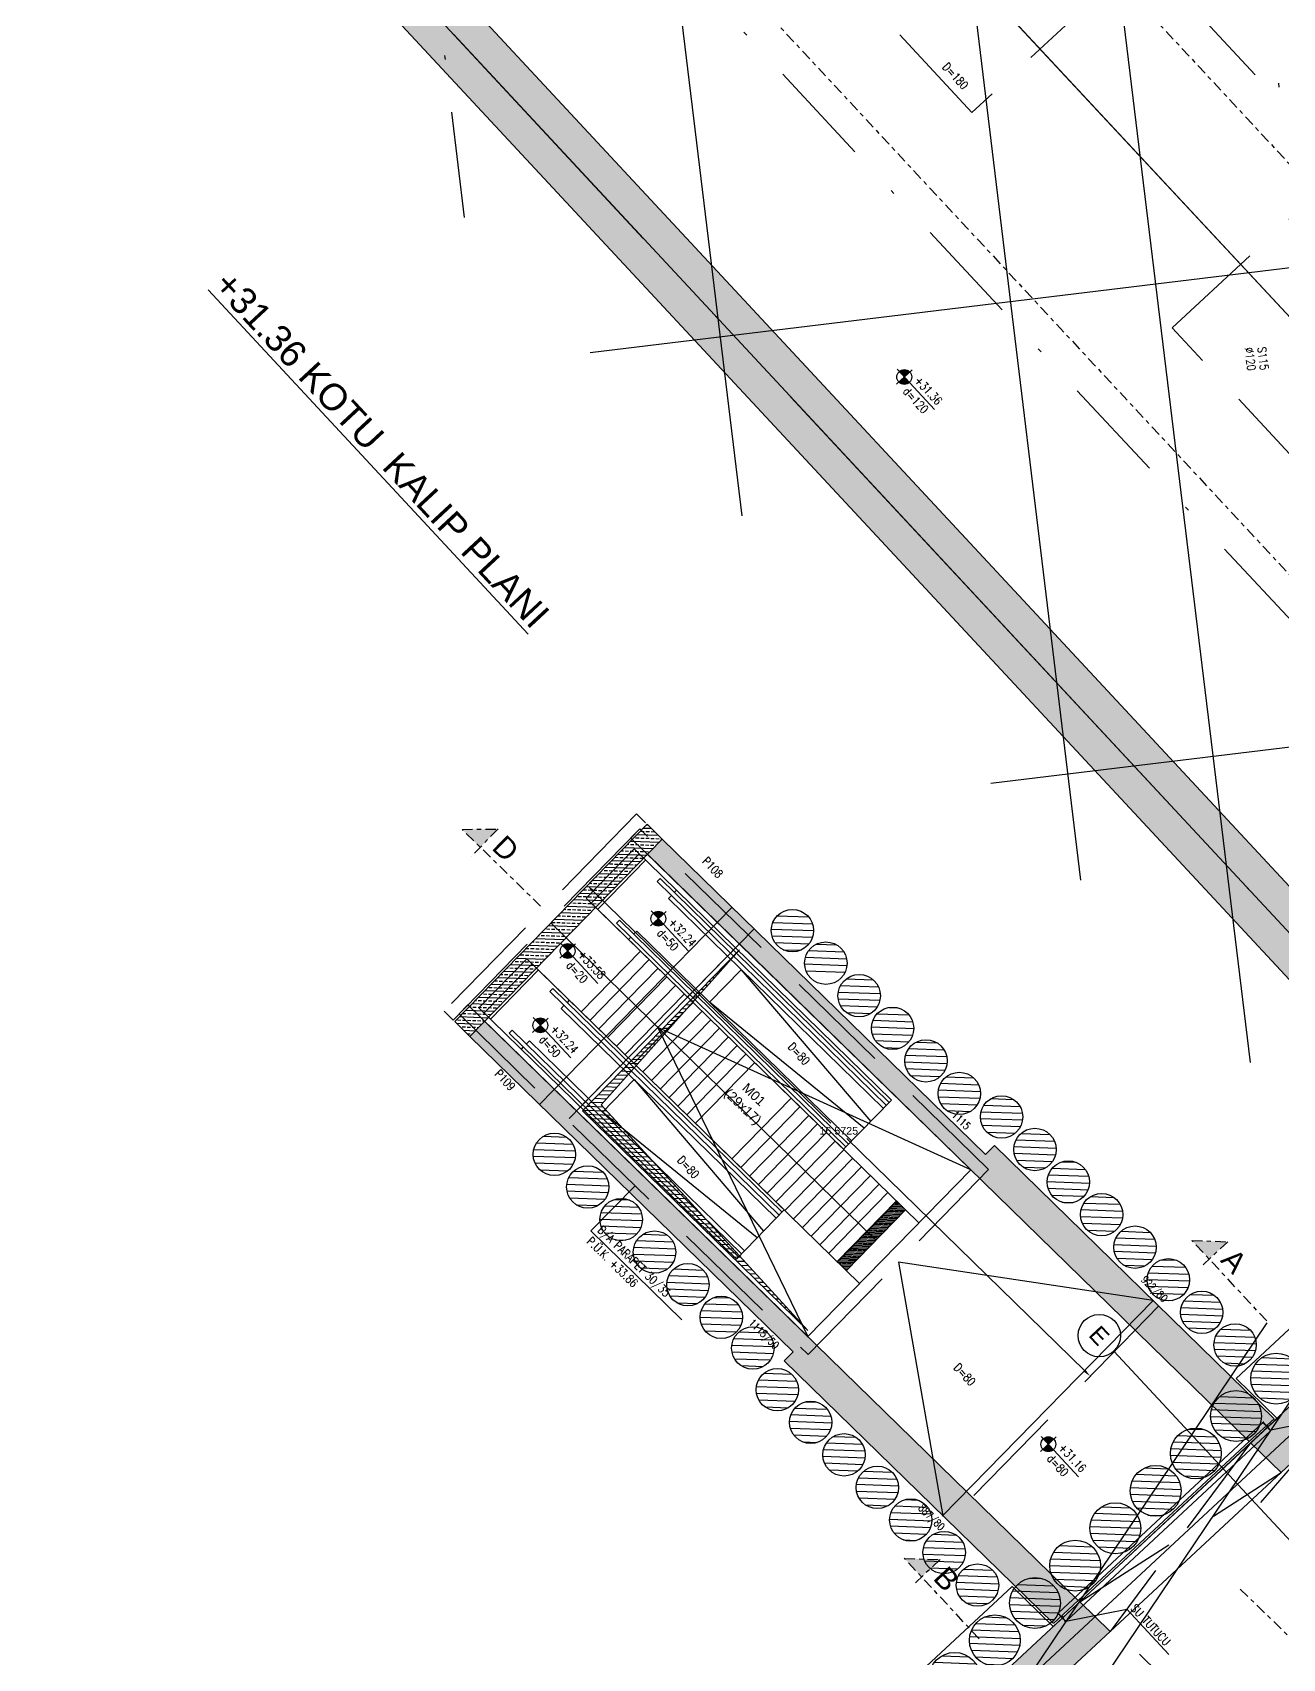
# Model space of a CAD drawing. Header units: millimetres. Extents: x 400392 to 401186, y 4543812 to 4544115.
# Drawn here: x 400437.48 to 400466.96, y 4543998.69 to 4544037.05 of the extents above; entities that cross this region are included whole.
import ezdxf
from ezdxf.enums import TextEntityAlignment as Align

# ---------------------------------------------------------------- set-up
doc = ezdxf.new("R2010")
doc.units = ezdxf.units.MM
for name, pattern in [('AKS', [3, 2.5, -0.25, 0, -0.25]), ('CENTER', [2, 1.25, -0.25, 0.25, -0.25]), ('CONTINU', [0]), ('DASHDOT2', [0.5, 0.25, -0.125, 0, -0.125]), ('HIDDEN', [0.375, 0.25, -0.125]), ('UUC-ST-KAL-I05-101-U-000$0$ACAD_ISO05W100', [33, 24, -3, 0, -3, 0, -3])]:
    doc.linetypes.add(name, pattern=pattern)
for name, color, linetype in [('aks prota', 2, 'AKS'), ('boşluk prota', 2, 'Continuous'), ('boşluk taraması prota', 252, 'Continuous'), ('caks prota', 4, 'Continuous'), ('kesit tarama prota', 252, 'Continuous'), ('kiriş prota', 6, 'Continuous'), ('kolon tarama prota', 252, 'Continuous'), ('lkolon prota', 4, 'Continuous'), ('lperde prota', 4, 'Continuous'), ('merdiven prota', 2, 'Continuous'), ('not prota', 2, 'Continuous'), ('not yazısı prota', 6, 'Continuous'), ('not çizgisi prota', 4, 'Continuous'), ('perde prota', 1, 'Continuous'), ('PRT-AL-TUNEL_EKSENI', 14, 'DASHDOT2'), ('prt-s-taxis', 7, 'Continuous'), ('skesit prota', 7, 'Continuous'), ('st-s_level (kot)', 6, 'Continuous'), ('st-s_levelmark (kot işareti)', 4, 'Continuous'), ('st_s_ölçü', 4, 'Continuous'), ('taks prota', 7, 'Continuous'), ('temel prota', 6, 'Continuous'), ('tkesit prota', 7, 'Continuous'), ('tkolon prota', 6, 'Continuous'), ('tnot prota', 4, 'Continuous'), ('tperde prota', 6, 'Continuous'), ('tplan prota', 7, 'Continuous'), ('UUC-ST-KAL-I05-101-U-000$0$st_s_su tutucu', 2, 'Continuous'), ('ölçü prota', 4, 'Continuous')]:
    doc.layers.add(name, color=color, linetype=linetype)
for name, color, linetype, lineweight in [('PRT-Geo-Pile_100', 101, 'Continuous', 30), ('PRT-Geo-Pile_120', 101, 'Continuous', 30), ('PRT-Geo-Pile_No.', 151, 'Continuous', 25)]:
    doc.layers.add(name, color=color, linetype=linetype, lineweight=lineweight)
doc.styles.add('Arial', font='Arial.ttf')
doc.styles.add('OLCU', font='romanstw.shx')
doc.styles.add('prt-kd-kot', font='Arial.ttf')
doc.styles.add('PRT-MI-a_Arial', font='Arial.ttf', dxfattribs={"height": 30})
doc.styles.get("Standard").update_dxf_attribs({"font": 'Arial.ttf'})
doc.styles.add('TAKS', font='Arial Unicode.ttf')
doc.styles.add('tkolon', font='romanstw.shx')
doc.styles.add('TNOT', font='romanstw.shx', dxfattribs={"width": 0.8, "height": 250})
doc.styles.add('TSIMPLEX', font='romanstw.shx')
doc.dimstyles.new('1-50', dxfattribs={"dimtxt": 10, "dimasz": 4, "dimexe": 4, "dimexo": 8, "dimgap": 4, "dimtad": 1, "dimdec": 1, "dimrnd": 0.05, "dimzin": 9, "dimdsep": 46, "dimtxsty": 'OLCU', "dimblk1": 'OBLIQUE', "dimblk2": 'OBLIQUE', "dimsah": 1, "dimcen": 2, "dimdle": 4, "dimclrd": 4, "dimclre": 4, "dimclrt": 3, "dimadec": 1, "dimazin": 0, "dimtfac": 1, "dimtdec": 1, "dimtix": 1, "dimtmove": 2, "dimatfit": 3, "dimldrblk": 'OBLIQUE', "dimfxl": 1, "dimtvp": 1, "dimtolj": 1, "dimtzin": 1, "dimarcsym": 0})
doc.dimstyles.get("Standard").update_dxf_attribs({"dimtxt": 0.18, "dimasz": 0.18, "dimexe": 0.18, "dimexo": 0.0625, "dimgap": 0.09, "dimtad": 0, "dimtih": 1, "dimtoh": 1, "dimdec": 4, "dimzin": 0, "dimdsep": 46, "dimtxsty": 'Standard', "dimcen": 0.09, "dimadec": 0, "dimazin": 0, "dimtfac": 1, "dimtdec": 4, "dimtofl": 0, "dimtmove": 0, "dimatfit": 3, "dimfxl": 1, "dimtolj": 1, "dimtzin": 0, "dimarcsym": 0})
pattern_1 = [(357.9239939455294, (398895.2107276744, 4545103.76887262), (0.005750752628269018, 0.1586458046851806), []), (357.9239939455294, (398895.2871752339, 4545103.686674306), (0.005750752628269018, 0.1586458046851806), [0.07937499999999999, -0.03968749999999999])]
pattern_2 = [(45, (0, 0), (-11.22532015133644, 11.22532015133644), [])]

# ---------------------------------------------------------------- blocks, each defined once
blk = doc.blocks.new('_Oblique')
at = {"layer": 'st_s_ölçü', "lineweight": -2}
blk.add_line((-0.5, -0.5), (0.5, 0.5), dxfattribs=at)
blk = doc.blocks.new('PLAN_KOT')
at = {"layer": 'st-s_levelmark (kot işareti)'}
h = blk.add_hatch(color=256, dxfattribs=at)
h.paths.add_polyline_path([(0, 17.5, 0.4142135623730951), (-17.5, 0), (0, 0)])
h.paths.add_polyline_path([(17.5, 0), (0, 0), (0, -17.5, 0.4142135623730951)])
for p, q in [((105, 0), (-25, 0)), ((0, 25), (0, -25))]:
    blk.add_line(p, q, dxfattribs=at)
blk.add_circle((0, 0), 17.5, dxfattribs=at)
at = {"layer": 'st-s_level (kot)', "color": 6, "style": 'OLCU', "width": 0.8}
for tag, p in [('KOT', (22.6700442370493, 9.780006943954504)), ('DÖŞEME_KALINLIĞI', (22.6700442370493, -27.62999305603444))]:
    blk.add_attdef(tag, p, '', height=20, dxfattribs=at)
blk = doc.blocks.new('A$C5FA63770')
at = {"color": 253}
blk.add_lwpolyline([(-574.4182109265821, 260.9042390474756), (-574.4182109265821, 98.90423904751833)], dxfattribs=at)
at = {"layer": 'st_s_ölçü', "color": 252, "ltscale": 0.1}
blk.add_line((235.9810456187479, 98.90423904754334), (235.9810456187479, 260.904239047497), dxfattribs=at)
for points in [[(-574.4182109265821, 98.90423904751833), (273.9810456187362, 98.90423904741374), (273.9810456187508, 260.9042390475433), (-574.4182109265821, 260.9042390474756)], [(-574.4182109265821, 253.4042390475433), (181.2810456187726, 253.4042390475433), (181.2810456187726, 243.6542390475433), (-574.4182109265821, 243.6542390475433)], [(-574.4182109265821, 233.404239047497), (134.2810456187726, 233.404239047497), (134.2810456187653, 243.6542390475433)], [(-574.4182109265821, 168.904239047497), (-105.9189543819521, 126.4042390475902), (-105.9189543819521, 233.404239047497), (-574.4182109265821, 190.904239047497)], [(134.2810456187726, 260.9042390475433), (134.2810456187581, 253.4042390475433)], [(-574.4182109265821, 126.4042390475906), (134.2810456187726, 126.4042390475897), (134.2810456187653, 116.1542390475433)], [(-574.4182109265821, 106.4042390475443), (181.2810456187726, 106.4042390475433), (181.2810456187726, 116.1542390475433), (-574.4182109265821, 116.1542390475443)], [(134.2810456187726, 98.90423904754334), (134.2810456187581, 106.4042390475433)]]:
    blk.add_lwpolyline(points, dxfattribs=at)
blk = doc.blocks.new('Stair_Anotation')
at = {"color": 0, "style": 'PRT-MI-a_Arial'}
blk.add_attdef('M.ADI', text='', height=0.2, dxfattribs=at).set_placement((0, 0), align=Align.BOTTOM_CENTER)
blk.add_attdef('BAS.SAYI-(EN-RIHT)', text='', height=0.2, dxfattribs=at).set_placement((0, -0.07999999999999999), align=Align.TOP_CENTER)
blk = doc.blocks.new('*U135')
at = {"layer": 'PRT-Geo-Pile_100'}
blk.add_circle((0, 0), 0.5, dxfattribs=at)
at = {"layer": 'PRT-Geo-Pile_No.', "style": 'prt-kd-kot'}
blk.add_attdef('Kazık_No:', text='', height=0.2500000000000001, rotation=90, dxfattribs=at).set_placement((-0.2191336971348793, -0.7689588211889175), align=Align.MIDDLE_LEFT)
blk = doc.blocks.new('*U134')
at = {"layer": 'PRT-Geo-Pile_100'}
blk.add_circle((0, 0), 0.5, dxfattribs=at)
at = {"layer": 'PRT-Geo-Pile_No.', "style": 'prt-kd-kot'}
blk.add_attdef('Kazık_No:', text='', height=0.25, rotation=90, dxfattribs=at).set_placement((-1.819e-13, 0.6524854241902815), align=Align.MIDDLE_LEFT)
blk = doc.blocks.new('*U132')
at = {"layer": 'PRT-Geo-Pile_120'}
blk.add_circle((0, 0), 0.6, dxfattribs=at)
at = {"layer": 'PRT-Geo-Pile_No.', "style": 'prt-kd-kot'}
blk.add_attdef('Kazık_No:', text='', height=0.2500000000000001, rotation=90, dxfattribs=at).set_placement((-0.2191336971348793, -0.7689588211889175), align=Align.MIDDLE_LEFT)
blk = doc.blocks.new('kazık')
at = {"layer": 'kolon tarama prota', "transparency": 33554687}
h = blk.add_hatch(dxfattribs=at)
h.set_pattern_fill('ANSI31', color=256, scale=5)
h.set_pattern_definition(pattern_2)
edge = h.paths.add_edge_path()
edge.add_arc((157188.4160155465, 15834.25950210668), 50.00000000000001, 0, 360)
h = blk.add_hatch(dxfattribs=at)
h.set_pattern_fill('ANSI31', color=256, scale=5)
h.set_pattern_definition(pattern_2)
edge = h.paths.add_edge_path()
edge.add_arc((157298.2873831396, 15839.57763954955), 50.00000000000001, 0, 360)
h = blk.add_hatch(dxfattribs=at)
h.set_pattern_fill('ANSI31', color=256, scale=5)
h.set_pattern_definition(pattern_2)
edge = h.paths.add_edge_path()
edge.add_arc((157422.624908825, 15856.2897049099), 60.00000000000001, 0, 360)
h = blk.add_hatch(dxfattribs=at)
h.set_pattern_fill('ANSI31', color=256, scale=5)
h.set_pattern_definition(pattern_2)
edge = h.paths.add_edge_path()
edge.add_arc((156529.1878100641, 15802.35067739456), 50.00000000000001, 0, 360)
h = blk.add_hatch(dxfattribs=at)
h.set_pattern_fill('ANSI31', color=256, scale=5)
h.set_pattern_definition(pattern_2)
edge = h.paths.add_edge_path()
edge.add_arc((156639.0591776533, 15807.66881483317), 50.00000000000001, 0, 360)
h = blk.add_hatch(dxfattribs=at)
h.set_pattern_fill('ANSI31', color=256, scale=5)
h.set_pattern_definition(pattern_2)
edge = h.paths.add_edge_path()
edge.add_arc((156748.9305452463, 15812.98695227604), 50.00000000000001, 0, 360)
h = blk.add_hatch(dxfattribs=at)
h.set_pattern_fill('ANSI31', color=256, scale=5)
h.set_pattern_definition(pattern_2)
edge = h.paths.add_edge_path()
edge.add_arc((156858.8019128394, 15818.30508971891), 50.00000000000001, 0, 360)
h = blk.add_hatch(dxfattribs=at)
h.set_pattern_fill('ANSI31', color=256, scale=5)
h.set_pattern_definition(pattern_2)
edge = h.paths.add_edge_path()
edge.add_arc((156968.6732804325, 15823.62322716178), 50.00000000000001, 0, 360)
h = blk.add_hatch(dxfattribs=at)
h.set_pattern_fill('ANSI31', color=256, scale=5)
h.set_pattern_definition(pattern_2)
edge = h.paths.add_edge_path()
edge.add_arc((157078.5446479534, 15828.94136466381), 50.00000000000001, 0, 360)
h = blk.add_hatch(dxfattribs=at)
h.set_pattern_fill('ANSI31', color=256, scale=5)
h.set_pattern_definition(pattern_2)
edge = h.paths.add_edge_path()
edge.add_arc((156201.0227952838, 15756.4584743423), 50.00000000000001, 0, 360)
h = blk.add_hatch(dxfattribs=at)
h.set_pattern_fill('ANSI31', color=256, scale=5)
h.set_pattern_definition(pattern_2)
edge = h.paths.add_edge_path()
edge.add_arc((156310.8941628357, 15761.77661201432), 50.00000000000001, 0, 360)
h = blk.add_hatch(dxfattribs=at)
h.set_pattern_fill('ANSI31', color=256, scale=5)
h.set_pattern_definition(pattern_2)
edge = h.paths.add_edge_path()
edge.add_arc((156420.7655303875, 15767.09474968634), 50.00000000000001, 0, 360)
h = blk.add_hatch(dxfattribs=at)
h.set_pattern_fill('ANSI31', color=256, scale=5)
h.set_pattern_definition(pattern_2)
edge = h.paths.add_edge_path()
edge.add_arc((155871.4086925602, 15740.50406138969), 50.00000000000001, 0, 360)
h = blk.add_hatch(dxfattribs=at)
h.set_pattern_fill('ANSI31', color=256, scale=5)
h.set_pattern_definition(pattern_2)
edge = h.paths.add_edge_path()
edge.add_arc((155981.280060112, 15745.82219906169), 50.00000000000001, 0, 360)
h = blk.add_hatch(dxfattribs=at)
h.set_pattern_fill('ANSI31', color=256, scale=5)
h.set_pattern_definition(pattern_2)
edge = h.paths.add_edge_path()
edge.add_arc((156091.1514277321, 15751.14033667029), 50.00000000000001, 0, 360)
h = blk.add_hatch(dxfattribs=at)
h.set_pattern_fill('ANSI31', color=256, scale=5)
h.set_pattern_definition(pattern_2)
edge = h.paths.add_edge_path()
edge.add_arc((157422.6256311817, 15726.7737836872), 60.00000000000001, 0, 360)
h = blk.add_hatch(dxfattribs=at)
h.set_pattern_fill('ANSI31', color=256, scale=5)
h.set_pattern_definition(pattern_2)
edge = h.paths.add_edge_path()
edge.add_arc((157422.6263535384, 15597.25786246451), 60.00000000000001, 0, 360)
h = blk.add_hatch(dxfattribs=at)
h.set_pattern_fill('ANSI31', color=256, scale=5)
h.set_pattern_definition(pattern_2)
edge = h.paths.add_edge_path()
edge.add_arc((157422.6270758951, 15467.74194124182), 60.00000000000001, 0, 360)
h = blk.add_hatch(dxfattribs=at)
h.set_pattern_fill('ANSI31', color=256, scale=5)
h.set_pattern_definition(pattern_2)
edge = h.paths.add_edge_path()
edge.add_arc((157422.627798316, 15338.22601995144), 60.00000000000001, 0, 360)
h = blk.add_hatch(dxfattribs=at)
h.set_pattern_fill('ANSI31', color=256, scale=5)
h.set_pattern_definition(pattern_2)
edge = h.paths.add_edge_path()
edge.add_arc((157422.6285206727, 15208.71009872874), 60.00000000000001, 0, 360)
h = blk.add_hatch(dxfattribs=at)
h.set_pattern_fill('ANSI31', color=256, scale=5)
h.set_pattern_definition(pattern_2)
edge = h.paths.add_edge_path()
edge.add_arc((157422.6292430293, 15079.19417750605), 60.00000000000001, 0, 360)
h = blk.add_hatch(dxfattribs=at)
h.set_pattern_fill('ANSI31', color=256, scale=5)
h.set_pattern_definition(pattern_2)
edge = h.paths.add_edge_path()
edge.add_arc((156205.2162321861, 14985.69943641541), 49.99999999999999, 0, 360)
h = blk.add_hatch(dxfattribs=at)
h.set_pattern_fill('ANSI31', color=256, scale=5)
h.set_pattern_definition(pattern_2)
edge = h.paths.add_edge_path()
edge.add_arc((156315.0873810507, 14991.0220917277), 49.99999999999999, 0, 360)
h = blk.add_hatch(dxfattribs=at)
h.set_pattern_fill('ANSI31', color=256, scale=5)
h.set_pattern_definition(pattern_2)
edge = h.paths.add_edge_path()
edge.add_arc((156424.9585298471, 14996.34474710342), 49.99999999999999, 0, 360)
h = blk.add_hatch(dxfattribs=at)
h.set_pattern_fill('ANSI31', color=256, scale=5)
h.set_pattern_definition(pattern_2)
edge = h.paths.add_edge_path()
edge.add_arc((156528.8427966401, 15001.37750437851), 49.99999999999999, 0, 360)
h = blk.add_hatch(dxfattribs=at)
h.set_pattern_fill('ANSI31', color=256, scale=5)
h.set_pattern_definition(pattern_2)
edge = h.paths.add_edge_path()
edge.add_arc((156859.9073077297, 14987.38045051654), 49.99999999999999, 0, 360)
h = blk.add_hatch(dxfattribs=at)
h.set_pattern_fill('ANSI31', color=256, scale=5)
h.set_pattern_definition(pattern_2)
edge = h.paths.add_edge_path()
edge.add_arc((156969.7784565181, 14992.70310588372), 49.99999999999999, 0, 360)
h = blk.add_hatch(dxfattribs=at)
h.set_pattern_fill('ANSI31', color=256, scale=5)
h.set_pattern_definition(pattern_2)
edge = h.paths.add_edge_path()
edge.add_arc((157079.6496053066, 14998.02576125092), 49.99999999999999, 0, 360)
h = blk.add_hatch(dxfattribs=at)
h.set_pattern_fill('ANSI31', color=256, scale=5)
h.set_pattern_definition(pattern_2)
edge = h.paths.add_edge_path()
edge.add_arc((157189.5207541593, 15003.34841655042), 49.99999999999999, 0, 360)
h = blk.add_hatch(dxfattribs=at)
h.set_pattern_fill('ANSI31', color=256, scale=5)
h.set_pattern_definition(pattern_2)
edge = h.paths.add_edge_path()
edge.add_arc((157299.3919029478, 15008.67107191761), 49.99999999999999, 0, 360)
h = blk.add_hatch(dxfattribs=at)
h.set_pattern_fill('ANSI31', color=256, scale=5)
h.set_pattern_definition(pattern_2)
edge = h.paths.add_edge_path()
edge.add_arc((155875.6027858048, 14969.73147029679), 49.99999999999999, 0, 360)
h = blk.add_hatch(dxfattribs=at)
h.set_pattern_fill('ANSI31', color=256, scale=5)
h.set_pattern_definition(pattern_2)
edge = h.paths.add_edge_path()
edge.add_arc((155985.4739345972, 14975.05412566824), 49.99999999999999, 0, 360)
h = blk.add_hatch(dxfattribs=at)
h.set_pattern_fill('ANSI31', color=256, scale=5)
h.set_pattern_definition(pattern_2)
edge = h.paths.add_edge_path()
edge.add_arc((156095.3450833937, 14980.37678104396), 49.99999999999999, 0, 360)
h = blk.add_hatch(dxfattribs=at)
h.set_pattern_fill('ANSI31', color=256, scale=5)
h.set_pattern_definition(pattern_2)
edge = h.paths.add_edge_path()
edge.add_arc((156640.1650100441, 14976.73513993884), 49.99999999999999, 0, 360)
h = blk.add_hatch(dxfattribs=at)
h.set_pattern_fill('ANSI31', color=256, scale=5)
h.set_pattern_definition(pattern_2)
edge = h.paths.add_edge_path()
edge.add_arc((156750.0361589087, 14982.05779525113), 49.99999999999999, 0, 360)
h = blk.add_hatch(dxfattribs=at)
h.set_pattern_fill('ANSI31', color=256, scale=5)
h.set_pattern_definition(pattern_2)
edge = h.paths.add_edge_path()
edge.add_arc((157422.629965386, 14949.67825628335), 60.00000000000001, 0, 360)
h = blk.add_hatch(dxfattribs=at)
h.set_pattern_fill('ANSI31', color=256, scale=5)
h.set_pattern_definition(pattern_2)
edge = h.paths.add_edge_path()
edge.add_arc((157422.6306877427, 14820.16233506066), 60.00000000000001, 0, 360)
for name, p, xscale, yscale, zscale, rotation in [('*U132', (157422.6241864001, 15985.80562619602), 100, 100, 100, 270.0012000308424), ('*U134', (157078.5446479534, 15828.94136466381), 100, 100, 100, 2.771100030842411), ('*U134', (157188.4160155465, 15834.25950210668), 100, 100, 100, 2.771100030842411), ('*U134', (157298.2873831396, 15839.57763954955), 100, 100, 100, 2.771100030842411), ('*U132', (157422.624908825, 15856.2897049099), 100, 100, 100, 270.0012000308424), ('*U134', (156529.1878100641, 15802.35067739456), 100, 100, 100, 2.771100030842411), ('*U134', (156639.0591776533, 15807.66881483317), 100, 100, 100, 2.771100030842411), ('*U134', (156748.9305452463, 15812.98695227604), 100, 100, 100, 2.771100030842411), ('*U134', (156858.8019128394, 15818.30508971891), 100, 100, 100, 2.771100030842411), ('*U134', (156968.6732804325, 15823.62322716178), 100, 100, 100, 2.771100030842411), ('*U134', (156091.1514277321, 15751.14033667029), 100, 100, 100, 2.771100030842411), ('*U134', (156201.0227952838, 15756.4584743423), 100, 100, 100, 2.771100030842411), ('*U134', (156310.8941628357, 15761.77661201432), 100, 100, 100, 2.771100030842411), ('*U134', (156420.7655303875, 15767.09474968634), 100, 100, 100, 2.771100030842411), ('*U134', (155871.4086925602, 15740.50406138969), 100, 100, 100, 2.771100030842411), ('*U134', (155981.280060112, 15745.82219906169), 100, 100, 100, 2.771100030842411), ('*U132', (157422.6256311817, 15726.7737836872), 100, 100, 100, 270.0012000308424), ('*U132', (157422.6263535384, 15597.25786246451), 100, 100, 100, 270.0012000308424), ('*U132', (157422.6270758951, 15467.74194124182), 100, 100, 100, 270.0012000308424), ('*U132', (157422.627798316, 15338.22601995144), 100, 100, 100, 270.0012000308424), ('*U132', (157422.6285206727, 15208.71009872874), 100, 100, 100, 270.0012000308424), ('*U132', (157422.6292430293, 15079.19417750605), 100, 100, 100, 270.0012000308424), ('*U135', (156205.2162321861, 14985.69943641541), 99.99999999999999, 99.99999999999999, 99.99999999999999, 2.773500038880132), ('*U135', (156315.0873810507, 14991.0220917277), 99.99999999999999, 99.99999999999999, 99.99999999999999, 2.773500038880132), ('*U135', (156424.9585298471, 14996.34474710342), 99.99999999999999, 99.99999999999999, 99.99999999999999, 2.773500038880132), ('*U135', (156528.8427966401, 15001.37750437851), 99.99999999999999, 99.99999999999999, 99.99999999999999, 3.078684494750528), ('*U135', (156859.9073077297, 14987.38045051654), 99.99999999999999, 99.99999999999999, 99.99999999999999, 2.773500030842382), ('*U135', (156969.7784565181, 14992.70310588372), 99.99999999999999, 99.99999999999999, 99.99999999999999, 2.773500030842382), ('*U135', (157079.6496053066, 14998.02576125092), 99.99999999999999, 99.99999999999999, 99.99999999999999, 2.773500030842382), ('*U135', (157189.5207541593, 15003.34841655042), 99.99999999999999, 99.99999999999999, 99.99999999999999, 2.773500030842382), ('*U135', (157299.3919029478, 15008.67107191761), 99.99999999999999, 99.99999999999999, 99.99999999999999, 2.773500030842382), ('*U135', (155875.6027858048, 14969.73147029679), 99.99999999999999, 99.99999999999999, 99.99999999999999, 2.773500038880132), ('*U135', (155985.4739345972, 14975.05412566824), 99.99999999999999, 99.99999999999999, 99.99999999999999, 2.773500038880132), ('*U135', (156095.3450833937, 14980.37678104396), 99.99999999999999, 99.99999999999999, 99.99999999999999, 2.773500038880132), ('*U135', (156640.1650100441, 14976.73513993884), 99.99999999999999, 99.99999999999999, 99.99999999999999, 2.773500030842382), ('*U135', (156750.0361589087, 14982.05779525113), 99.99999999999999, 99.99999999999999, 99.99999999999999, 2.773500030842382), ('*U132', (157422.629965386, 14949.67825628335), 100, 100, 100, 270.0012000308424), ('*U132', (157422.6306877427, 14820.16233506066), 100, 100, 100, 270.0012000308424)]:
    blk.add_blockref(name, p, dxfattribs=dict(at, xscale=xscale, yscale=yscale, zscale=zscale, rotation=rotation))
blk = doc.blocks.new('*D128')
at = {"color": 0, "lineweight": -2, "transparency": 16777216}
for p, q in [((400450.5738473311, 4544016.934253518), (400450.6924473443, 4544017.055777442)), ((400450.6955467879, 4544016.801237869), (400456.3105221407, 4544011.321360855)), ((400462.2982728807, 4544005.477677564), (400456.6832975273, 4544010.957554579)), ((400462.4342124395, 4544005.359253085), (400462.5528124527, 4544005.480777008))]:
    blk.add_line(p, q, dxfattribs=at)
at = {"color": 0, "transparency": 16777216}
for points in [[(400450.7165001321, 4544016.822707787), (400450.6745934442, 4544016.779767952), (400450.5667272802, 4544016.926957933)], [(400462.3192262249, 4544005.499147482), (400462.277319537, 4544005.456207646), (400462.4270923885, 4544005.3519575)]]:
    blk.add_solid(points, dxfattribs=at)
at = {"layer": 'Defpoints', "color": 0, "transparency": 16777216}
for p in [(400450.5301945307, 4544016.889524523), (400450.5667272802, 4544016.926957933), (400462.3905596391, 4544005.31452409)]:
    blk.add_point(p, dxfattribs=at)
at = {"color": 0, "transparency": 16777216, "insert": (400456.4969098347, 4544011.139457717), "char_height": 0.18, "attachment_point": 5}
blk.add_mtext('\\A1;16.5725', dxfattribs=at)

msp = doc.modelspace()

# ---------------------------------------------------------------- hatches: boundary and pattern name
at = {"layer": 'boşluk taraması prota', "ltscale": 2}
h = msp.add_hatch(dxfattribs=at)
h.set_pattern_fill('ANSI31', color=256, scale=0.03, angle=-47.0760060544706, style=0)
h.set_pattern_definition([(357.9239939455294, (398895.2107276744, 4545103.76887262), (0.003450451576961416, 0.09518748281110834), [])])
h.paths.add_polyline_path([(400454.1523337127, 4544015.407674007), (400450.8927235049, 4544011.752906502), (400455.764304115, 4544006.427902542), (400450.4499864429, 4544011.614382057)])
at = {"layer": 'kesit tarama prota'}
h = msp.add_hatch(dxfattribs=at)
h.set_pattern_fill('ANSI33', color=253, scale=0.025, angle=-47.0760060544706)
h.set_pattern_definition(pattern_1)
h.paths.add_polyline_path([(400452.3335646284, 4544018.02147199), (400447.793048426, 4544013.369021902), (400447.4352174769, 4544013.718245342), (400451.9757307363, 4544018.370698304)])
h = msp.add_hatch(color=256, dxfattribs=at)
h.dxf.hatch_style = 1
h.paths.add_polyline_path([(400448.4575199252, 4544018.26000582), (400447.60905466, 4544018.249676486), (400448.0384519598, 4544017.830608521)])
h = msp.add_hatch(dxfattribs=at)
h.set_pattern_fill('ANSI33', color=253, scale=0.025, angle=-47.0760060544706)
h.set_pattern_definition(pattern_1)
h.paths.add_polyline_path([(400458.0719507453, 4544009.277119741), (400456.6750844107, 4544007.845822957), (400456.4603857612, 4544008.05535694), (400457.8572520958, 4544009.486653723)])
h = msp.add_hatch(color=256, dxfattribs=at)
h.dxf.hatch_style = 1
h.paths.add_polyline_path([(400465.6742998646, 4544008.523242517), (400464.8263286571, 4544008.55398063), (400465.2349452046, 4544008.11462597)])
h = msp.add_hatch(color=256, dxfattribs=at)
h.dxf.hatch_style = 1
h.paths.add_polyline_path([(400458.8904515575, 4544001.024336951), (400458.04248035, 4544001.055075064), (400458.451096897, 4544000.615720404)])
at = {"layer": 'kolon tarama prota'}
h = msp.add_hatch(color=256, dxfattribs=at)
h.dxf.hatch_style = 1
h.paths.add_polyline_path([(400473.9304739302, 4544009.588737423), (400440.7516393494, 4544045.263444385), (400439.825234273, 4544046.259538131), (400440.1322882553, 4544043.72683209), (400441.0592837697, 4544042.730103491), (400472.1510597016, 4544009.299453821), (400471.931382372, 4544009.095145548), (400472.6124099507, 4544008.362887781)])
h = msp.add_hatch(color=256, dxfattribs=at)
h.dxf.hatch_style = 1
h.paths.add_polyline_path([(400466.7699290039, 4544004.35003464), (400460.1665788535, 4544010.79506859), (400459.9561507436, 4544010.581603957), (400452.3335646284, 4544018.02147199), (400451.9841441866, 4544017.663437553), (400466.1765091498, 4544003.811336434)])
h = msp.add_hatch(color=256, dxfattribs=at)
h.dxf.hatch_style = 1
h.paths.add_polyline_path([(400462.1444508256, 4544000.061502218), (400448.1422710526, 4544013.726853647), (400447.793048426, 4544013.369021902), (400455.4170383257, 4544005.928430296), (400455.2075014003, 4544005.713734519), (400461.5579576087, 4543999.516041216)])
h = msp.add_hatch(dxfattribs=at)
h.set_pattern_fill('ANSI31', color=256, scale=0.009999999999999998, angle=-47.0760060544706)
h.set_pattern_definition([(357.9239939455294, (398895.2107276744, 4545103.76887262), (0.001150150525653804, 0.03172916093703611), [])])
h.paths.add_polyline_path([(400458.0719507453, 4544009.277119741), (400456.6750844107, 4544007.845822957), (400456.4603857612, 4544008.05535694), (400457.8572520958, 4544009.486653723)])
h = msp.add_hatch(color=256, dxfattribs=at)
h.dxf.hatch_style = 1
h.paths.add_polyline_path([(400472.5757964589, 4544008.328837048), (400471.8945920561, 4544009.061284942), (400466.212347934, 4544003.776356889), (400466.9288872639, 4544003.076996685)], flags=17)
h = msp.add_hatch(color=256, dxfattribs=at)
h.dxf.hatch_style = 1
h.paths.add_polyline_path([(400462.8969306271, 4543999.327123635), (400462.1802852312, 4544000.026529823), (400456.3874313263, 4543994.639095883), (400475.1877268669, 4543976.291049382), (400489.7640756997, 4543989.847572315), (400489.0830481211, 4543990.579830082), (400475.2043608068, 4543977.672122926), (400457.8372669867, 4543994.621443976)])

# ---------------------------------------------------------------- linework, layer by layer
msp.add_line((400457.3735175775, 4544008.561471349), (400449.7054741071, 4544016.044471823))
at = {"layer": 'aks prota', "ltscale": 10}
for p, q in [((400512.6777277258, 4543981.362307064), (400399.6821631356, 4544102.857944442)), ((400512.6777277258, 4543981.362307062), (400399.6821631356, 4544102.857944442)), ((400470.2035826906, 4544008.456690839), (400458.9526784425, 4544101.103831332)), ((400470.2035826901, 4544008.456690839), (400458.9526784425, 4544101.103831332)), ((400466.2062977334, 4544012.754670901), (400455.5278394832, 4544100.68792497)), ((400466.2062977334, 4544012.754670901), (400455.5278394832, 4544100.68792497)), ((400466.2062977334, 4544012.754670901), (400455.5278394823, 4544100.687924969)), ((400462.2090127757, 4544017.052650962), (400452.1030005235, 4544100.272018607)), ((400462.2090127757, 4544017.052650963), (400452.103000524, 4544100.272018606)), ((400454.2144428613, 4544025.648611085), (400445.2533226046, 4544099.440205881)), ((400454.2144428608, 4544025.648611085), (400445.2533226046, 4544099.440205881)), ((400454.2144428608, 4544025.648611085), (400445.2533226046, 4544099.440205881)), ((400505.428375836, 4543974.620134032), (400392.4328112458, 4544096.115771411)), ((400505.428375836, 4543974.620134032), (400392.4328112458, 4544096.115771411)), ((400492.8824593434, 4543988.109815035), (400408.8350194027, 4544078.479709838)), ((400450.6304958682, 4544029.502159902), (400487.1554160365, 4544033.937681359)), ((400450.6304958677, 4544029.502159903), (400487.1554160365, 4544033.937681359)), ((400450.6304958677, 4544029.502159903), (400487.1554160365, 4544033.937681359)), ((400460.0838692375, 4544019.337658074), (400488.5092213843, 4544022.78958237)), ((400460.0838692375, 4544019.337658074), (400488.5092213834, 4544022.78958237)), ((400460.0838692375, 4544019.337658074), (400488.5092213843, 4544022.78958237)), ((400453.7470770902, 4543991.500586019), (400475.8696006835, 4544012.075374516))]:
    msp.add_line(p, q, dxfattribs=at)
msp.add_lwpolyline([(400462.9816286373, 4544005.94332999), (400486.0306980154, 4543981.160398141)], dxfattribs=at)
at = {"layer": 'boşluk prota', "ltscale": 0.05}
msp.add_lwpolyline([(400454.1523337127, 4544015.407674007), (400450.8927235049, 4544011.752906502), (400455.764304115, 4544006.427902542), (400450.4499864429, 4544011.614382057)], close=True, dxfattribs=at)
at = {"layer": 'caks prota', "ltscale": 0.05}
msp.add_circle((400462.6411148477, 4544006.309458872), 0.4999999999999999, dxfattribs=at)
at = {"layer": 'kiriş prota'}
for p, q in [((400453.9781598696, 4544016.416264357), (400449.437721726, 4544011.763911912)), ((400463.9100200627, 4544007.141376882), (400458.9377345722, 4544002.046532766))]:
    msp.add_line(p, q, dxfattribs=at)
at = {"layer": 'kiriş prota', "linetype": 'HIDDEN', "ltscale": 10}
for p, q in [((400454.4997825217, 4544015.907179674), (400449.9593493189, 4544011.254832292)), ((400464.0449691024, 4544007.009712012), (400459.0860111602, 4544001.928523948))]:
    msp.add_line(p, q, dxfattribs=at)
for points in [[(400451.7250683946, 4544018.614969581), (400447.1847357186, 4544013.962701656), (400447.3994343691, 4544013.753167674), (400451.939767045, 4544018.405435599)], [(400463.58819769, 4543998.792216027), (400465.5204855343, 4543996.906410182), (400463.3553010458, 4543994.687857471), (400461.4230132014, 4543996.573663318)]]:
    msp.add_lwpolyline(points, close=True, dxfattribs=at)
msp.add_lwpolyline([(400447.7486569965, 4544014.110999329), (400447.5391230122, 4544013.896300679), (400455.7711903364, 4544005.862259032), (400460.0321389069, 4544010.228232948), (400451.8000610797, 4544018.262284845), (400451.5905270963, 4544018.047586196)], dxfattribs=at)
at = {"layer": 'kiriş prota'}
for points in [[(400447.7486566356, 4544014.110999503), (400455.7660256699, 4544006.286491664), (400459.607906274, 4544010.22306828), (400451.5905270078, 4544018.047586106)], [(400450.7620278145, 4544016.41119939), (400458.3857905804, 4544008.970829453)], [(400454.150453228, 4544015.549239991), (400459.607906274, 4544010.22306828), (400455.7660256699, 4544006.286491664), (400450.3085726234, 4544011.612663375), (400454.1505281539, 4544015.548992931)], [(400449.3651614799, 4544014.979902607), (400456.9889242463, 4544007.539532671)], [(400470.6499508987, 4544007.903366739), (400469.7305636671, 4544008.891914723), (400465.8683275688, 4544005.299888231), (400466.8354791156, 4544004.355924271), (400461.5570874675, 4543999.446947318), (400460.5900031128, 4544000.390845696), (400455.4203720442, 4543995.582892145), (400456.3876315332, 4543994.63890049)], [(400466.1765091498, 4544003.811336434), (400462.1444615936, 4544000.061491707)], [(400466.2123233811, 4544003.776380853), (400462.1802852312, 4544000.026529823)], [(400462.896780157, 4543999.327270485), (400466.9287909698, 4544003.077090671)]]:
    msp.add_lwpolyline(points, dxfattribs=at)
at = {"layer": 'merdiven prota', "linetype": 'HIDDEN', "ltscale": 10}
for p, q in [((400450.4200936952, 4544013.950262534), (400451.8169600298, 4544015.381559316)), ((400450.6276273937, 4544013.747704482), (400452.0244937283, 4544015.179001264)), ((400450.8351694215, 4544013.545154965), (400452.2320357566, 4544014.976451748)), ((400451.0427114498, 4544013.342605449), (400452.4395777844, 4544014.773902232)), ((400451.2502534771, 4544013.140055932), (400452.6471198122, 4544014.571352715)), ((400451.4577955049, 4544012.937506415), (400452.8546618391, 4544014.368803198)), ((400451.6653375332, 4544012.734956899), (400453.0622038669, 4544014.16625368)), ((400451.8728795606, 4544012.532407382), (400453.2697458952, 4544013.963704165)), ((400452.0804215888, 4544012.329857865), (400453.4772879225, 4544013.761154648)), ((400452.2879636157, 4544012.127308348), (400453.6848299508, 4544013.558605131)), ((400452.495505644, 4544011.924758831), (400453.8923719781, 4544013.356055614)), ((400452.7030476714, 4544011.722209315), (400454.0999140064, 4544013.153506097)), ((400452.9105896987, 4544011.519659798), (400454.3074560338, 4544012.95095658)), ((400453.1180317854, 4544011.317007869), (400454.5148981195, 4544012.748304651)), ((400453.9767919197, 4544010.478836622), (400455.3736582543, 4544011.910133405)), ((400454.1844683569, 4544010.276424829), (400455.5813346924, 4544011.707721611)), ((400454.3920103852, 4544010.073875312), (400455.7888767202, 4544011.505172095)), ((400454.5995524121, 4544009.871325795), (400455.9964187471, 4544011.302622577)), ((400454.8070944413, 4544009.668776279), (400456.2039607749, 4544011.100073061)), ((400455.0146364686, 4544009.466226762), (400456.4115028027, 4544010.897523544)), ((400455.222178496, 4544009.263677245), (400456.6190448306, 4544010.694974028)), ((400455.4296205812, 4544009.061025315), (400456.8264869163, 4544010.492322098)), ((400455.6372625553, 4544008.858578208), (400457.0341288899, 4544010.28987499)), ((400455.8448045831, 4544008.656028692), (400457.2416709177, 4544010.087325474)), ((400456.0523466109, 4544008.453479175), (400457.4492129455, 4544009.884775957)), ((400456.2598886387, 4544008.250929657), (400457.6567549724, 4544009.68222644)), ((400456.4674306666, 4544008.048380141), (400457.8642970016, 4544009.479676925)), ((400456.6749726934, 4544007.845830623), (400458.0718390285, 4544009.277127407))]:
    msp.add_line(p, q, dxfattribs=at)
for points in [[(400451.8935113214, 4544017.570572097), (400451.7897683093, 4544017.671827859), (400450.6582371294, 4544016.512501679), (400450.7620319794, 4544016.411203658)], [(400449.3651614813, 4544014.979902606), (400449.2613119422, 4544015.081262339), (400448.1297807624, 4544013.921936159), (400448.2336779721, 4544013.8205299)], [(400466.2123233811, 4544003.776380853), (400462.896780157, 4543999.327270485), (400462.1802852312, 4544000.026529823), (400466.9287909698, 4544003.077090671), (400466.2123233811, 4544003.776380853)]]:
    msp.add_lwpolyline(points, dxfattribs=at)
at = {"layer": 'merdiven prota', "color": 4}
msp.add_lwpolyline([(400463.9100390133, 4544007.1413963), (400457.9016646217, 4544008.045245989), (400458.951081072, 4544002.060208235)], dxfattribs=at)
at = {"layer": 'not prota', "ltscale": 0.1}
msp.add_lwpolyline([(400451.6907914206, 4544009.844502231), (400450.6490599979, 4544008.777093848), (400452.7960464912, 4544006.681754021)], dxfattribs=at)
at = {"layer": 'perde prota'}
for points in [[(400441.0592837697, 4544042.730103491), (400472.1510597016, 4544009.299453821), (400471.931382372, 4544009.095145548), (400472.6124099507, 4544008.362887781), (400473.9304739302, 4544009.588737423), (400440.7516393494, 4544045.263444385)], [(400452.3335616863, 4544018.021474864), (400459.9561507436, 4544010.581603957), (400460.1665788535, 4544010.79506859), (400466.7699290039, 4544004.35003464), (400466.1765091498, 4544003.811336434), (400451.9841435072, 4544017.663438216)], [(400461.5579182575, 4543999.516004617), (400462.1444508256, 4544000.061502218), (400448.142262903, 4544013.7268616)], [(400447.793048426, 4544013.369021902), (400455.4170383257, 4544005.928430296), (400455.2075014003, 4544005.713734519), (400461.5510295113, 4543999.522802653)], [(400472.5757964589, 4544008.328837048), (400466.9288872639, 4544003.076996685), (400466.212347934, 4544003.776356889), (400471.8945920561, 4544009.061284942), (400472.7118671052, 4544008.18253051)], [(400457.8372669867, 4543994.621443976), (400462.8969306271, 4543999.327123635), (400462.1802852312, 4544000.026529823), (400456.3874313263, 4543994.639095883)]]:
    msp.add_lwpolyline(points, dxfattribs=at)
at = {"layer": 'perde prota', "color": 5}
msp.add_lwpolyline([(400452.3335646284, 4544018.02147199), (400447.793048426, 4544013.369021902), (400447.4352174769, 4544013.718245342), (400451.9757307363, 4544018.370698304)], close=True, dxfattribs=at)
msp.add_lwpolyline([(400458.0719507453, 4544009.277119741), (400456.6750844107, 4544007.845822957), (400456.4603857612, 4544008.05535694), (400457.8572520958, 4544009.486653723), (400458.0719507453, 4544009.277119741)], dxfattribs=at)
at = {"layer": 'PRT-AL-TUNEL_EKSENI', "ltscale": 10}
for p, q in [((400402.0986137656, 4544105.105335452), (400515.0941783553, 4543983.609698074)), ((400396.1307129669, 4544099.554960684), (400509.1262775576, 4543978.059323307)), ((400447.6681645978, 4544032.687332056), (400439.6445283676, 4544098.759083867))]:
    msp.add_line(p, q, dxfattribs=at)
at = {"layer": 'skesit prota', "linetype": 'CENTER', "ltscale": 0.2}
for p, q in [((400447.60905466, 4544018.249676486), (400448.4575199252, 4544018.26000582)), ((400448.4575199252, 4544018.26000582), (400447.8289179765, 4544017.615909871)), ((400464.8263286571, 4544008.55398063), (400465.6742998646, 4544008.523242517)), ((400465.6742998646, 4544008.523242517), (400465.0152678746, 4544007.910317697)), ((400458.04248035, 4544001.055075064), (400458.8904515575, 4544001.024336951)), ((400458.8904515575, 4544001.024336951), (400458.231419568, 4544000.411412131))]:
    msp.add_line(p, q, dxfattribs=at)
for points in [[(400398.2935804622, 4544107.958547), (400511.8758603875, 4543985.832058722)], [(400438.4103048737, 4544055.136431523), (400492.1879414553, 4543997.313381065)], [(400449.4630073314, 4544016.440321429), (400447.60905466, 4544018.249676486)], [(400466.5905589899, 4544006.65703636), (400464.8263286571, 4544008.55398063)], [(400459.8067106823, 4543999.158130794), (400458.04248035, 4544001.055075064)], [(400465.968502094, 4544000.331873308), (400467.822454764, 4543998.52251825)]]:
    msp.add_lwpolyline(points, dxfattribs=at)
at = {"layer": 'temel prota', "linetype": 'HIDDEN', "ltscale": 10}
for points in [[(400459.5910457354, 4544041.672838485), (400462.8599781138, 4544038.158001205), (400459.6380439401, 4544035.161479858), (400456.3691115617, 4544038.676317137)], [(400467.5856156498, 4544033.076878361), (400470.8545480287, 4544029.562041081), (400467.6326138545, 4544026.565519735), (400464.3636814761, 4544030.080357015)]]:
    msp.add_lwpolyline(points, close=True, dxfattribs=at)
at = {"layer": 'UUC-ST-KAL-I05-101-U-000$0$st_s_su tutucu', "linetype": 'UUC-ST-KAL-I05-101-U-000$0$ACAD_ISO05W100'}
for points in [[(400466.4932213146, 4544004.249402504), (400461.6802010369, 4543999.76742851)], [(400466.6702884817, 4544004.059015483), (400461.8572682044, 4543999.577041487)]]:
    msp.add_lwpolyline(points, dxfattribs=at)
at = {"layer": 'UUC-ST-KAL-I05-101-U-000$0$st_s_su tutucu', "linetype": 'UUC-ST-KAL-I05-101-U-000$0$ACAD_ISO05W100', "ltscale": 0.05}
for points in [[(400466.5952523188, 4544004.192718575, -0.5773502691895264), (400466.5981784863, 4544004.193390045), (400466.6220222334, 4544004.167752657, -0.5773502691896774), (400466.6211406593, 4544004.164882785), (400466.5980580603, 4544004.15958599, 0.5773502691898074), (400466.5971764876, 4544004.156716118), (400466.6283918992, 4544004.123152532), (400466.6241069213, 4544004.119167341), (400466.6269116658, 4544004.11615161), (400466.6311966428, 4544004.120136802), (400466.6534735672, 4544004.096184097), (400466.6491885893, 4544004.092198906), (400466.6519933329, 4544004.089183175), (400466.6562783099, 4544004.093168367), (400466.6703640972, 4544004.078022979), (400466.6667471384, 4544004.062823223), (400466.6702884817, 4544004.059015483), (400466.6931349244, 4544004.080263543), (400466.6895935815, 4544004.084071284), (400466.674171837, 4544004.081564322), (400466.6600860511, 4544004.09670971), (400466.6643710299, 4544004.100694902), (400466.661566285, 4544004.103710633), (400466.657281307, 4544004.09972544), (400466.6350043826, 4544004.123678144), (400466.6392893605, 4544004.127663339), (400466.6364846164, 4544004.130679067), (400466.632199639, 4544004.126693876), (400466.6064364826, 4544004.154395062, -0.5773502691899163), (400466.6073180544, 4544004.157264933), (400466.6294252663, 4544004.162337904, 0.5773502691894145), (400466.6303068381, 4544004.165207775), (400466.5962401144, 4544004.201837164, 0.5773502691898413), (400466.5933139469, 4544004.201165694), (400466.5866536642, 4544004.179483801, -0.5773502691890604), (400466.5837274943, 4544004.178812327), (400466.5579643385, 4544004.206513516), (400466.5622493159, 4544004.210498707), (400466.5594445714, 4544004.213514437), (400466.5551595944, 4544004.209529245), (400466.5328826685, 4544004.233481949), (400466.5371676469, 4544004.237467142), (400466.5343629033, 4544004.240482871), (400466.5300779263, 4544004.236497682), (400466.5159921399, 4544004.251643067), (400466.5196091002, 4544004.266842825), (400466.5160677563, 4544004.270650565), (400466.4932213146, 4544004.249402504), (400466.4967626575, 4544004.245594764), (400466.5121843992, 4544004.248101724), (400466.5262701865, 4544004.232956337), (400466.5219852081, 4544004.228971145), (400466.5247899522, 4544004.225955416), (400466.5290749287, 4544004.229940606), (400466.5513518541, 4544004.205987901), (400466.5470668776, 4544004.202002712), (400466.5498716221, 4544004.19898698), (400466.5541565991, 4544004.202972172), (400466.5853720102, 4544004.169408586, 0.5773502691892096), (400466.5882981778, 4544004.170080058)], [(400461.7593855984, 4543999.689496517, -0.5773502691895264), (400461.7623117669, 4543999.69016799), (400461.7861555144, 4543999.664530601, -0.5773502691896774), (400461.7852739394, 4543999.661660728), (400461.7621913399, 4543999.656363934, 0.5773502691898074), (400461.7613097671, 4543999.653494062), (400461.7925251792, 4543999.619930476), (400461.7882402008, 4543999.615945284), (400461.7910449458, 4543999.612929555), (400461.7953299219, 4543999.616914745), (400461.8176068473, 4543999.592962041), (400461.8133218689, 4543999.58897685), (400461.8161266134, 4543999.585961119), (400461.8204115895, 4543999.589946311), (400461.8344973773, 4543999.574800923), (400461.830880418, 4543999.559601166), (400461.8344217613, 4543999.555793427), (400461.8572682044, 4543999.577041487), (400461.8537268611, 4543999.580849227), (400461.8383051176, 4543999.578342267), (400461.8242193316, 4543999.593487654), (400461.8285043095, 4543999.597472847), (400461.8256995645, 4543999.600488576), (400461.8214145876, 4543999.596503384), (400461.7991376626, 4543999.620456089), (400461.8034226401, 4543999.624441281), (400461.8006178965, 4543999.627457011), (400461.7963329195, 4543999.62347182), (400461.7705697627, 4543999.651173006, -0.5773502691899163), (400461.771451334, 4543999.654042877), (400461.7935585463, 4543999.659115848, 0.5773502691894145), (400461.7944401181, 4543999.661985719), (400461.7603733949, 4543999.69861511, 0.5773502691898413), (400461.7574472264, 4543999.697943637), (400461.7507869443, 4543999.676261745, -0.5773502691890604), (400461.7478607753, 4543999.675590273), (400461.722097619, 4543999.70329146), (400461.726382595, 4543999.707276651), (400461.723577851, 4543999.710292381), (400461.7192928744, 4543999.70630719), (400461.69701595, 4543999.730259894), (400461.7013009265, 4543999.734245086), (400461.6984961838, 4543999.737260817), (400461.6942112069, 4543999.733275626), (400461.68012542, 4543999.748421011), (400461.6837423802, 4543999.763620769), (400461.6802010369, 4543999.76742851), (400461.6573545942, 4543999.746180449), (400461.6608959371, 4543999.742372708), (400461.6763176788, 4543999.744879669), (400461.6904034661, 4543999.729734281), (400461.6861184882, 4543999.725749088), (400461.6889232318, 4543999.722733359), (400461.6932082092, 4543999.726718551), (400461.7154851342, 4543999.702765846), (400461.7112001576, 4543999.698780654), (400461.7140049017, 4543999.695764923), (400461.7182898782, 4543999.699750116), (400461.7495052898, 4543999.66618653, 0.5773502691892096), (400461.7524314579, 4543999.666858002)]]:
    msp.add_lwpolyline(points, format="xyb", close=True, dxfattribs=at)
at = {"layer": 'ölçü prota'}
msp.add_lwpolyline([(400459.607906274, 4544010.22306828), (400452.2295503891, 4544013.580828153), (400455.7660256699, 4544006.286491664)], dxfattribs=at)

# ---------------------------------------------------------------- block references
at = {"xscale": -0.01, "yscale": 0.01, "zscale": 0.01, "rotation": 315.6951362692058}
for p in [(400451.8064570273, 4544014.009758845), (400449.2780006607, 4544011.419193324)]:
    msp.add_blockref('A$C5FA63770', p, dxfattribs=at)
at = {"layer": 'PRT-Geo-Pile_100', "xscale": 0.01, "yscale": 0.01, "zscale": 0.01, "rotation": 312.9239939455294}
msp.add_blockref('kazık', (399278.6149929189, 4545050.047022335), dxfattribs=at)
at = {"layer": 'prt-s-taxis'}
ref = msp.add_blockref('Stair_Anotation', (400454.3778157984, 4544011.860219364), dxfattribs=dict(at, xscale=-1.125, yscale=1.125, zscale=1.125, rotation=316.2464555227428))
ref.add_attrib('M.ADI', 'M01', dxfattribs={"layer": '0', "color": 0, "height": 0.225, "rotation": 316.2464561645484, "style": 'PRT-MI-a_Arial'}).set_placement((400454.371274997, 4544011.866481594), align=Align.BOTTOM_CENTER)
ref.add_attrib('BAS.SAYI-(EN-RIHT)', '(29x17)', dxfattribs={"layer": '0', "color": 0, "height": 0.225, "rotation": 316.2464561645484, "style": 'PRT-MI-a_Arial'}).set_placement((400454.3142452692, 4544011.796484131), align=Align.TOP_CENTER)
at = {"layer": 'st-s_level (kot)', "linetype": 'CONTINU', "ltscale": 0.1}
for p, xscale, yscale, zscale, rotation, values in [((400458.0411148407, 4544028.922944093), 0.009999999999936504, 0.009999999999936504, 0.009999999999936504, 312.9239939591532, {'KOT': '+31.36', 'DÖŞEME_KALINLIĞI': 'd=120'}), ((400452.2395509323, 4544016.143981058), 0.01, 0.01, 0.01, 312.9239939455294, {'KOT': '+32.24', 'DÖŞEME_KALINLIĞI': 'd=50'}), ((400450.0996271567, 4544015.381263123), 0.01, 0.01, 0.01, 312.9239939455294, {'KOT': '+33.58', 'DÖŞEME_KALINLIĞI': 'd=20'}), ((400449.4572531106, 4544013.627760681), 0.01, 0.01, 0.01, 312.9239939455294, {'KOT': '+32.24', 'DÖŞEME_KALINLIĞI': 'd=50'}), ((400461.439081043, 4544003.747959571), 0.01, 0.01, 0.01, 312.9239939455294, {'KOT': '+31.16', 'DÖŞEME_KALINLIĞI': 'd=80'})]:
    msp.add_blockref('PLAN_KOT', p, dxfattribs=dict(at, xscale=xscale, yscale=yscale, zscale=zscale, rotation=rotation)).add_auto_attribs(values)

# ---------------------------------------------------------------- texts
at = {"layer": 'lkolon prota', "style": 'tkolon', "width": 0.8}
msp.add_text('%%C120', height=0.1999999999987301, rotation=276.9239939230836, dxfattribs=at).set_placement((400466.0726203397, 4544029.607578572))
at = {"layer": 'lperde prota', "style": 'tkolon', "width": 0.8}
for s, p in [('1115', (400459.2082623169, 4544011.560628918)), ('922/80', (400463.6766950176, 4544007.675047106)), ('1115/50', (400454.4223159794, 4544006.65668796)), ('887/80', (400458.4191002809, 4544002.287832152))]:
    msp.add_text(s, height=0.1799999999999999, rotation=315.3469292246128, dxfattribs=at).set_placement(p, align=Align.MIDDLE_LEFT)
at = {"layer": 'not yazısı prota', "ltscale": 0.05, "style": 'TSIMPLEX', "width": 0.8}
msp.add_text('SU TUTUCU', height=0.2, rotation=312.9239939404266, dxfattribs=at).set_placement((400463.3671563109, 4543999.861765815))
at = {"layer": 'st-s_level (kot)', "color": 6, "style": 'OLCU', "width": 0.8}
for tag, p, height, rotation in [('D=180', (400458.9247579086, 4544036.223128134), 0.1999999999987302, 312.9239939495117), ('D=80', (400455.2804300557, 4544013.107559116), 0.2, 312.9239939404266), ('D=80', (400452.6708499119, 4544010.433657132), 0.2, 312.9239939404266), ('D=80', (400459.1906038909, 4544005.541397169), 0.2, 312.9239939404266)]:
    msp.add_attdef(tag, p, '', height=height, rotation=rotation, dxfattribs=at)
at = {"layer": 'taks prota', "style": 'TAKS'}
msp.add_text('E', height=0.4, rotation=312.9239939404266, dxfattribs=at).set_placement((400462.6411148477, 4544006.309458872), align=Align.MIDDLE_CENTER)
at = {"layer": 'tkesit prota', "style": 'Arial'}
for s, rotation, p in [('D', 315.6974920785433, (400448.2863513846, 4544017.798268523)), ('A', 312.9239939404266, (400465.4809893859, 4544008.070328554)), ('B', 312.9239939404266, (400458.6971410783, 4544000.571422989))]:
    msp.add_text(s, height=0.4999999999999999, rotation=rotation, dxfattribs=at).set_placement(p)
at = {"layer": 'tkolon prota', "style": 'tkolon', "width": 0.8}
msp.add_text('S115', height=0.1999999999987301, rotation=276.9239939230836, dxfattribs=at).set_placement((400466.3732773298, 4544029.620317563))
at = {"layer": 'tnot prota', "style": 'TNOT', "width": 0.8}
for s, p in [('B/A PARAPET 30/35', (400450.8603155357, 4544008.85038162)), ('P.Ü.K. +33.86', (400450.6008925089, 4544008.584564244))]:
    msp.add_text(s, height=0.1999999999999999, rotation=315.6974920785433, dxfattribs=at).set_placement(p, align=Align.MIDDLE_LEFT)
at = {"layer": 'tperde prota', "style": 'tkolon', "width": 0.8}
for s, p in [('P108', (400453.3314809916, 4544017.553955733)), ('P109', (400448.4347055024, 4544012.53646321))]:
    msp.add_text(s, height=0.2, rotation=313.3932852155076, dxfattribs=at).set_placement(p, align=Align.MIDDLE_LEFT)
at = {"layer": 'tplan prota', "style": 'Arial'}
msp.add_text('%%U+31.36 KOTU  KALIP PLANI', height=0.6249999999960318, rotation=312.9239939495117, dxfattribs=at).set_placement((400445.7153826579, 4544027.216848878), align=Align.MIDDLE)

# ---------------------------------------------------------------- dimensions: what is measured, and where the dimension line sits
dim = msp.add_aligned_dim(p1=(400462.3905596394, 4544005.314524089), p2=(400450.5301945308, 4544016.889524522), distance=-0.05230585090619924, dimstyle='Standard')
dim.commit()
dim.dimension.update_dxf_attribs({"geometry": '*D128', "text_midpoint": (400456.4969098347, 4544011.139457717)})

# ---------------------------------------------------------------- leaders
at = {"layer": 'not çizgisi prota'}
for points in [[(400471.9882080154, 4544008.806585727), (400470.7533244453, 4544008.713827657), (400469.7615992208, 4544009.780155248)], [(400471.9872837281, 4544008.805760623), (400470.5509442762, 4544008.525640921), (400469.5592190525, 4544009.591968512)], [(400466.6898669605, 4544004.08876761), (400468.1262064124, 4544004.368887313), (400469.1179316365, 4544003.30255972)], [(400461.8555674292, 4543999.572643858), (400463.2919068807, 4543999.852763561), (400464.2836321048, 4543998.786435969)]]:
    msp.add_leader(points, dimstyle='1-50', override={"dimasz": 12, "dimgap": 4, "dimtad": 0}, dxfattribs=at)

doc.saveas('drawing.dxf')
